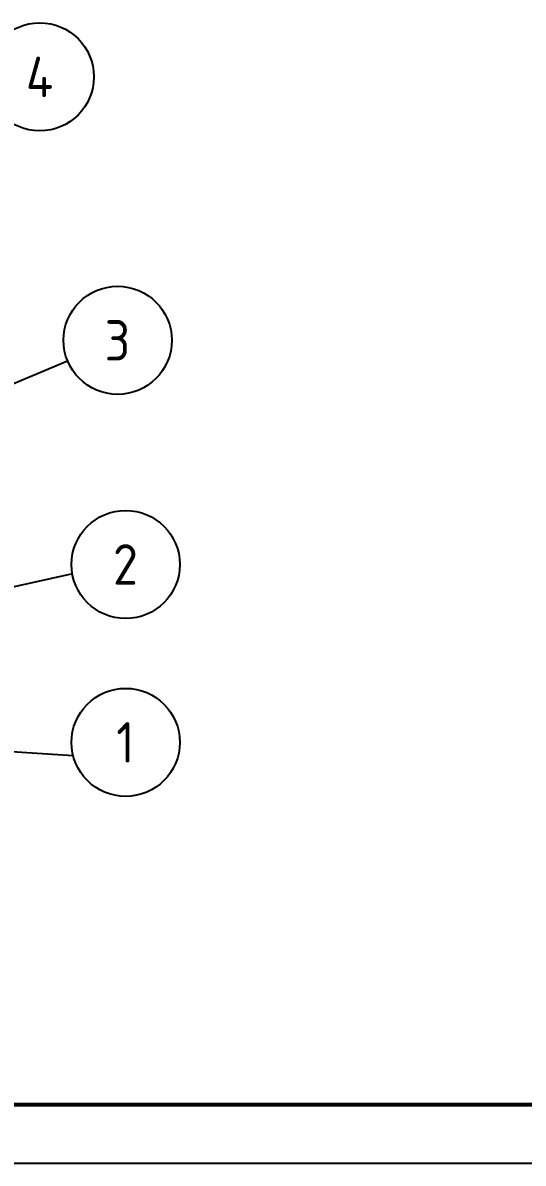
# Model space of a CAD drawing. Header units: millimetres. Extents: x 48582 to 52372, y -8867 to -5812.
# Drawn here: x 49725 to 50110, y -8867 to -7990 of the extents above; entities that cross this region are included whole.
import ezdxf
from ezdxf.enums import TextEntityAlignment as Align

# ---------------------------------------------------------------- set-up
doc = ezdxf.new("R2010")
doc.units = ezdxf.units.MM
doc.header["$LTSCALE"] = 3
doc.layers.add('A', color=3, linetype='Continuous')
doc.layers.add('S', color=254, linetype='Continuous')
doc.layers.add('标注、文本', color=3, linetype='Continuous', lineweight=25)
doc.layers.add('粗实线', color=4, linetype='Continuous', lineweight=53)
doc.styles.add('ST_WIN', font='isocp2.shx', dxfattribs={"bigfont": 'hzdxfst.shx'})

msp = doc.modelspace()

# ---------------------------------------------------------------- linework, layer by layer
at = {"layer": 'A'}
msp.add_line((49668.39, -8288.36), (49759.79, -8250.11), dxfattribs=at)
for centre in [(49738.39, -8031.6), (49798.25, -8234.31), (49804.4, -8406.81), (49804.4, -8543.69)]:
    msp.add_circle(centre, 41.58, dxfattribs=at)
at = {"layer": '标注、文本'}
for p, q in [((49763.45, -8414.06), (49615.83, -8446.63)), ((49764.14, -8554.08), (49376.73, -8529.2)), ((48582.49, -8867.47), (52371.53, -8867.47))]:
    msp.add_line(p, q, dxfattribs=at)
at = {"layer": '粗实线'}
msp.add_line((48808.03, -8822.37), (52326.42, -8822.37), dxfattribs=at)

# ---------------------------------------------------------------- texts
at = {"layer": 'S', "color": 7, "style": 'ST_WIN'}
for s, p in [('4', (49738.23, -8031.6)), ('3', (49798.08, -8234.31)), ('2', (49804.23, -8406.81)), ('1', (49804.23, -8543.69))]:
    msp.add_text(s, height=31.18, dxfattribs=at).set_placement(p, align=Align.MIDDLE)

doc.saveas('drawing.dxf')
